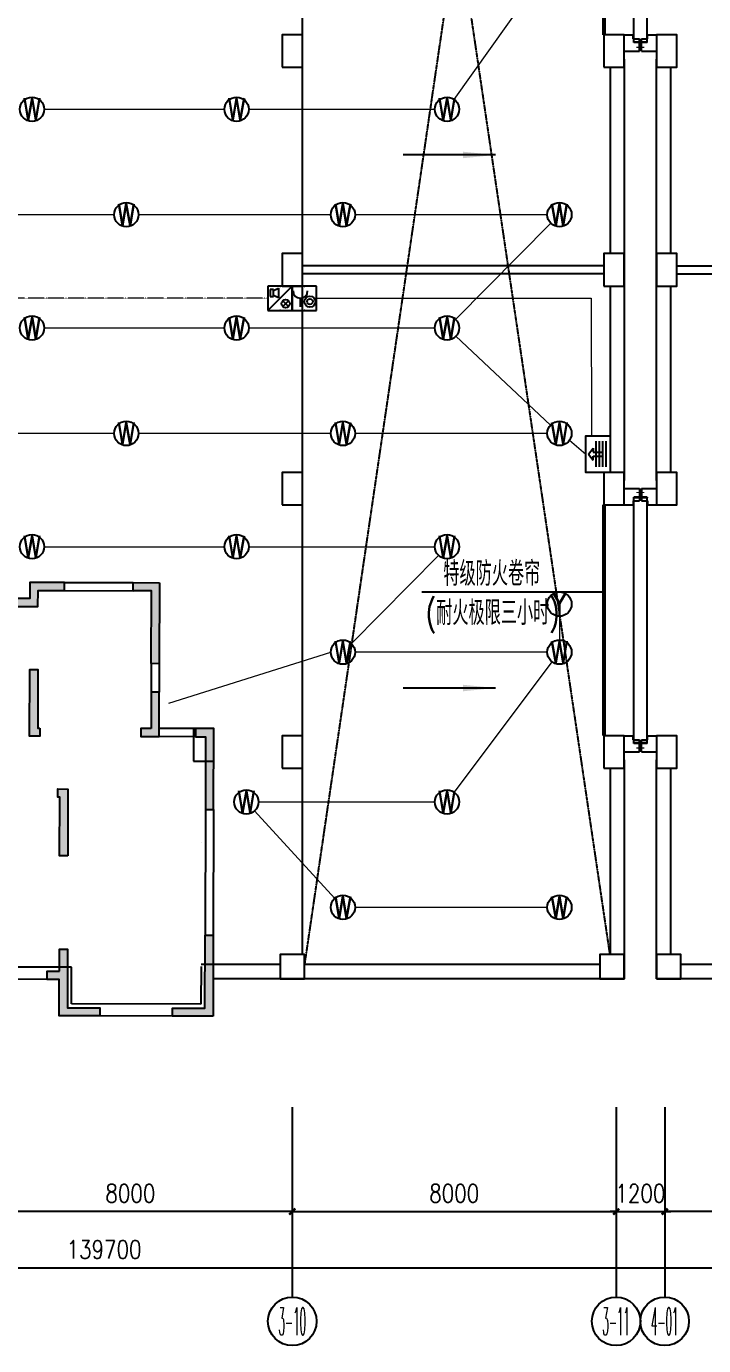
# Model space of a CAD drawing. Extents: x -781653 to 929899, y -292639 to -18670.
# Drawn here: x 398685 to 415415, y -193562 to -160994 of the extents above; entities that cross this region are included whole.
import ezdxf
from ezdxf.enums import TextEntityAlignment as Align

# ---------------------------------------------------------------- set-up
doc = ezdxf.new("R2010")
doc.units = 0
doc.header["$LTSCALE"] = 10
doc.header["$MEASUREMENT"] = 0
for name, pattern in [('ACAD_ISO11W100', [33.5, 12, -3, 12, -3, 0.5, -3]), ('CENTER', [2, 1.25, -0.25, 0.25, -0.25]), ('DASH', [0.35, 0.25, -0.1])]:
    doc.linetypes.add(name, pattern=pattern)
doc.layers.get('0').update_dxf_attribs({"linetype": 'CONTINUOUS'})
doc.layers.get('Defpoints').update_dxf_attribs({"linetype": 'CONTINUOUS'})
for name, color, linetype in [('A-STAIRS', 9, 'CONTINUOUS'), ('AXIS', 3, 'CONTINUOUS'), ('AXIS_TEXT', 7, 'CONTINUOUS'), ('COLUMN', 1, 'CONTINUOUS'), ('DIM_ELEV', 3, 'CONTINUOUS'), ('DOTE', 8, 'CENTER'), ('HT-TEXT', 7, 'CONTINUOUS'), ('PUB_DIM', 3, 'CONTINUOUS'), ('RD-equip', 3, 'CONTINUOUS'), ('solid', 252, 'CONTINUOUS'), ('STAIR', 9, 'CONTINUOUS'), ('TEXT', 7, 'CONTINUOUS'), ('wall', 8, 'CONTINUOUS'), ('wall-jg', 7, 'CONTINUOUS'), ('WINDOW', 4, 'CONTINUOUS'), ('结构墙', 7, 'CONTINUOUS'), ('铺地', 30, 'CONTINUOUS')]:
    doc.layers.add(name, color=color, linetype=linetype)
doc.layers.add('RD-line', color=2, linetype='CONTINUOUS', lineweight=0)
doc.layers.get('DOTE').off()
doc.styles.add('_TCH_AXIS', font='COMPLEX', dxfattribs={"bigfont": 'GBCBIG'})
doc.styles.add('COMPLEX', font='COMPLEX')
doc.styles.add('DIM_FONT', font='SIMPLEX', dxfattribs={"width": 0.8, "bigfont": 'HZTXT'})
doc.styles.add('FS1', font='txt4', dxfattribs={"width": 0.8, "bigfont": 'fstxt'})
doc.styles.add('FS2', font='tjromans.shx', dxfattribs={"width": 0.8, "bigfont": 'tjhztxt.shx'})
doc.styles.get("Standard").update_dxf_attribs({"font": 'GBENOR', "bigfont": 'GBCBIG'})
doc.dimstyles.new('DIMN300', dxfattribs={"dimscale": 3, "dimtxt": 300, "dimasz": 100, "dimexe": 250, "dimexo": 300, "dimgap": 150, "dimtad": 1, "dimdec": 0, "dimzin": 0, "dimdsep": 46, "dimtxsty": 'DIM_FONT', "dimblk": 'ARCHTICK', "dimcen": 0.09, "dimclrt": 7, "dimazin": 2, "dimtfac": 1, "dimtdec": 0, "dimtix": 1, "dimtmove": 2, "dimatfit": 3, "dimfxl": 0, "dimtolj": 1, "dimtzin": 0, "dimarcsym": 0})

# ---------------------------------------------------------------- blocks, each defined once
blk = doc.blocks.new('A$C5AD35C69')
at = {"layer": 'wall-jg', "color": 8}
blk.add_line((66840, 4700), (66840, 4700), dxfattribs=at)
blk = doc.blocks.new('A$C57C73F62')
at = {"layer": 'solid'}
for points in [[(62790, 10900), (63440, 10900), (63440, 11100), (62590, 11100), (62590, 10700), (61690, 10700), (61690, 10500), (62790, 10500)], [(65790, 11100), (65790, 9100), (65590, 9100), (65590, 10900), (65140, 10900), (65140, 11100)], [(62590, 7300), (62840, 7300), (62840, 7500), (62790, 7500), (62790, 8950), (62590, 8950)], [(65590, 7500), (65340, 7500), (65340, 7300), (65790, 7300), (65790, 8400), (65590, 8400)], [(67140, 7500), (67140, 5500), (66940, 5500), (66940, 7300), (66690, 7300), (66690, 7500)], [(63540, 6000), (63290, 6000), (63290, 5800), (63340, 5800), (63340, 4350), (63540, 4350)], [(66140, 400), (66140, 600), (66940, 600), (66940, 2400), (67140, 2400), (67140, 400)], [(63340, 1300), (63340, 400), (64340, 400), (64340, 600), (63540, 600), (63540, 2050), (63340, 2050), (63340, 1500), (63040, 1500), (63040, 1300)]]:
    blk.add_hatch(color=256, dxfattribs=at).paths.add_polyline_path(points)
at = {"layer": 'wall-jg'}
for points in [[(61690, 10500), (62790, 10500), (62790, 10900), (63440, 10900), (63440, 11100), (62590, 11100), (62590, 10700), (61690, 10700)], [(65790, 11100), (65790, 9100), (65590, 9100), (65590, 10900), (65140, 10900), (65140, 11100)], [(65590, 7500), (65340, 7500), (65340, 7300), (65790, 7300), (65790, 8400), (65590, 8400)], [(66690, 7300), (66940, 7300), (66940, 5500), (67140, 5500), (67140, 7500), (66690, 7500)]]:
    blk.add_lwpolyline(points, close=True, dxfattribs=at)
for points in [[(62840, 7500), (62840, 7300), (62590, 7300), (62590, 8950), (62790, 8950), (62790, 7500), (62840, 7500)], [(63540, 4350), (63340, 4350), (63340, 5800), (63290, 5800), (63290, 6000), (63540, 6000), (63540, 4350)], [(67140, 400), (66140, 400), (66140, 600), (66940, 600), (66940, 2400), (67140, 2400), (67140, 400)], [(63340, 1500), (63340, 2050), (63540, 2050), (63540, 600), (64340, 600), (64340, 400), (63340, 400), (63340, 1300), (63040, 1300), (63040, 1500), (63340, 1500)]]:
    blk.add_lwpolyline(points, dxfattribs=at)
blk = doc.blocks.new('_ARROW')
blk.add_solid([(0, 0), (-1, 0.1), (-1, -0.1)])
blk = doc.blocks.new('A$C0FE76EBE')
at = {"layer": 'COLUMN'}
for points in [[(-22187, 24147), (-21687, 24147), (-21687, 24947), (-22187, 24947)], [(-14237, 24147), (-13737, 24147), (-13737, 24947), (-14237, 24947)], [(-12937, 24147), (-12437, 24147), (-12437, 24947), (-12937, 24947)], [(-22187, 18747), (-21687, 18747), (-21687, 19547), (-22187, 19547)], [(-14237, 18747), (-13737, 18747), (-13737, 19547), (-14237, 19547)], [(-12937, 18747), (-12437, 18747), (-12437, 19547), (-12937, 19547)], [(-22187, 13347), (-21687, 13347), (-21687, 14147), (-22187, 14147)], [(-14237, 13347), (-13737, 13347), (-13737, 14147), (-14237, 14147)], [(-12937, 13347), (-12437, 13347), (-12437, 14147), (-12937, 14147)], [(-24376, 7021), (-23876, 7021), (-23876, 7821), (-24376, 7821)], [(-22187, 6847), (-21687, 6847), (-21687, 7647), (-22187, 7647)], [(-14237, 6847), (-13737, 6847), (-13737, 7647), (-14237, 7647)], [(-12937, 6847), (-12437, 6847), (-12437, 7647), (-12937, 7647)], [(-22237, 1647), (-21637, 1647), (-21637, 2247), (-22237, 2247)], [(-14337, 1647), (-13737, 1647), (-13737, 2247), (-14337, 2247)], [(-12937, 1647), (-12337, 1647), (-12337, 2247), (-12937, 2247)]]:
    blk.add_lwpolyline(points, close=True, dxfattribs=at)
at = {"layer": '结构墙'}
for p, q in [((-13737, 24947), (-13512, 24947)), ((-13512, 24847), (-13512, 24947)), ((-13512, 24847), (-13362, 24847)), ((-13362, 24547), (-13362, 24847)), ((-13312, 24547), (-13312, 24847)), ((-13312, 24847), (-13162, 24847)), ((-13162, 24847), (-13162, 24947)), ((-13162, 24947), (-12937, 24947)), ((-13737, 24547), (-13362, 24547)), ((-13312, 24547), (-12937, 24547)), ((-13737, 13747), (-13362, 13747)), ((-13362, 13747), (-13362, 13447)), ((-13312, 13747), (-12937, 13747)), ((-13312, 13747), (-13312, 13447)), ((-13512, 13447), (-13362, 13447)), ((-13512, 13447), (-13512, 13347)), ((-13312, 13447), (-13162, 13447)), ((-13162, 13447), (-13162, 13347)), ((-13737, 13347), (-13512, 13347)), ((-13162, 13347), (-12937, 13347)), ((-13737, 7647), (-13512, 7647)), ((-13512, 7547), (-13512, 7647)), ((-13512, 7547), (-13362, 7547)), ((-13362, 7247), (-13362, 7547)), ((-13312, 7247), (-13312, 7547)), ((-13312, 7547), (-13162, 7547)), ((-13162, 7547), (-13162, 7647)), ((-13162, 7647), (-12937, 7647)), ((-13737, 7247), (-13362, 7247)), ((-13312, 7247), (-12937, 7247)), ((-14087, 6847), (-14087, 2247)), ((-13737, 7047), (-13737, 1647)), ((-12937, 1647), (-12937, 7047)), ((-12587, 2247), (-12587, 6847)), ((-22237, 1997), (-24191, 1997)), ((-14337, 1997), (-21637, 1997)), ((-5037, 1997), (-12337, 1997)), ((-27391, 1930), (-31091, 1939)), ((-27692, 1631), (-30792, 1638)), ((-27694, 731), (-27692, 1631)), ((-27393, 1030), (-27391, 1930)), ((-24191, 1947), (-24193, 1022)), ((-23891, 1647), (-23894, 721)), ((-13737, 1647), (-23891, 1647)), ((3463, 1647), (-12937, 1647)), ((-24193, 1022), (-27393, 1030)), ((-23894, 721), (-27694, 731))]:
    blk.add_line(p, q, dxfattribs=at)
at = {"layer": '结构墙', "linetype": 'ByBlock'}
for p, q in [((-14087, 24147), (-14087, 19547)), ((-13737, 24347), (-13737, 13947)), ((-12937, 13947), (-12937, 24347)), ((-12587, 19547), (-12587, 24147)), ((-14087, 18747), (-14087, 14147)), ((-12587, 14147), (-12587, 18747))]:
    blk.add_line(p, q, dxfattribs=at)
blk = doc.blocks.new('_ArchTick')
at = {"color": 0, "linetype": 'ByBlock', "const_width": 0.4}
blk.add_lwpolyline([(-0.5, -0.5), (0.5, 0.5)], dxfattribs=at)
blk = doc.blocks.new('*D127')
at = {"layer": 'Defpoints', "color": 0}
for p in [(222164, 54721), (230164, 54721), (222164, 51692)]:
    blk.add_point(p, dxfattribs=at)
at = {"layer": 'PUB_DIM', "color": 0, "lineweight": -2}
for p, q in [((222164, 54271), (222164, 51317)), ((230164, 54271), (230164, 51317)), ((230164, 51692), (222164, 51692))]:
    blk.add_line(p, q, dxfattribs=at)
at = {"layer": 'PUB_DIM', "color": 0, "lineweight": -2, "xscale": 150, "yscale": 150, "zscale": 150, "rotation": 180}
blk.add_blockref('_ArchTick', (222164, 51692), dxfattribs=at)
at = {"layer": 'PUB_DIM', "color": 0, "lineweight": -2, "xscale": 150, "yscale": 150, "zscale": 150}
blk.add_blockref('_ArchTick', (230164, 51692), dxfattribs=at)
at = {"layer": 'PUB_DIM', "color": 7, "insert": (226164, 52142), "char_height": 450, "attachment_point": 5, "style": 'DIM_FONT'}
blk.add_mtext('\\A1;8000', dxfattribs=at)
blk = doc.blocks.new('*D128')
at = {"layer": 'Defpoints', "color": 0}
for p in [(230164, 54721), (238164, 54721), (238164, 51692)]:
    blk.add_point(p, dxfattribs=at)
at = {"layer": 'PUB_DIM', "color": 0, "lineweight": -2}
for p, q in [((230164, 54271), (230164, 51317)), ((238164, 54271), (238164, 51317)), ((230164, 51692), (238164, 51692))]:
    blk.add_line(p, q, dxfattribs=at)
at = {"layer": 'PUB_DIM', "color": 0, "lineweight": -2, "xscale": 150, "yscale": 150, "zscale": 150, "rotation": 180}
blk.add_blockref('_ArchTick', (230164, 51692), dxfattribs=at)
at = {"layer": 'PUB_DIM', "color": 0, "lineweight": -2, "xscale": 150, "yscale": 150, "zscale": 150}
blk.add_blockref('_ArchTick', (238164, 51692), dxfattribs=at)
at = {"layer": 'PUB_DIM', "color": 7, "insert": (234164, 52142), "char_height": 450, "attachment_point": 5, "style": 'DIM_FONT'}
blk.add_mtext('\\A1;8000', dxfattribs=at)
blk = doc.blocks.new('*D129')
at = {"layer": 'Defpoints', "color": 0}
for p in [(239364, 54721), (247364, 54721), (239364, 51692)]:
    blk.add_point(p, dxfattribs=at)
at = {"layer": 'PUB_DIM', "color": 0, "lineweight": -2}
for p, q in [((239364, 54271), (239364, 51317)), ((247364, 54271), (247364, 51317)), ((247364, 51692), (239364, 51692))]:
    blk.add_line(p, q, dxfattribs=at)
at = {"layer": 'PUB_DIM', "color": 0, "lineweight": -2, "xscale": 150, "yscale": 150, "zscale": 150, "rotation": 180}
blk.add_blockref('_ArchTick', (239364, 51692), dxfattribs=at)
at = {"layer": 'PUB_DIM', "color": 0, "lineweight": -2, "xscale": 150, "yscale": 150, "zscale": 150}
blk.add_blockref('_ArchTick', (247364, 51692), dxfattribs=at)
at = {"layer": 'PUB_DIM', "color": 7, "insert": (243364, 52142), "char_height": 450, "attachment_point": 5, "style": 'DIM_FONT'}
blk.add_mtext('\\A1;8000', dxfattribs=at)
blk = doc.blocks.new('*D155')
at = {"layer": 'Defpoints', "color": 0}
for p in [(238164, 54721), (239364, 54721), (239364, 51692)]:
    blk.add_point(p, dxfattribs=at)
at = {"layer": 'PUB_DIM', "color": 0, "lineweight": -2}
for p, q in [((238164, 54271), (238164, 51317)), ((239364, 54271), (239364, 51317)), ((238164, 51692), (238014, 51692)), ((238164, 51692), (239364, 51692)), ((239364, 51692), (239514, 51692))]:
    blk.add_line(p, q, dxfattribs=at)
at = {"layer": 'PUB_DIM', "color": 0, "lineweight": -2, "xscale": 150, "yscale": 150, "zscale": 150}
blk.add_blockref('_ArchTick', (238164, 51692), dxfattribs=at)
at = {"layer": 'PUB_DIM', "color": 0, "lineweight": -2, "xscale": 150, "yscale": 150, "zscale": 150, "rotation": 180}
blk.add_blockref('_ArchTick', (239364, 51692), dxfattribs=at)
at = {"layer": 'PUB_DIM', "color": 7, "insert": (238764, 52142), "char_height": 450, "attachment_point": 5, "style": 'DIM_FONT'}
blk.add_mtext('\\A1;1200', dxfattribs=at)
blk = doc.blocks.new('*D156')
at = {"layer": 'Defpoints', "color": 0}
for p in [(155664, 54580), (295364, 54580), (295364, 50306)]:
    blk.add_point(p, dxfattribs=at)
at = {"layer": 'PUB_DIM', "color": 0, "lineweight": -2}
for p, q in [((155664, 54130), (155664, 49931)), ((295364, 54130), (295364, 49931)), ((155664, 50306), (295364, 50306))]:
    blk.add_line(p, q, dxfattribs=at)
at = {"layer": 'PUB_DIM', "color": 0, "lineweight": -2, "xscale": 150, "yscale": 150, "zscale": 150, "rotation": 180}
blk.add_blockref('_ArchTick', (155664, 50306), dxfattribs=at)
at = {"layer": 'PUB_DIM', "color": 0, "lineweight": -2, "xscale": 150, "yscale": 150, "zscale": 150}
blk.add_blockref('_ArchTick', (295364, 50306), dxfattribs=at)
at = {"layer": 'PUB_DIM', "color": 7, "insert": (225514, 50756), "char_height": 450, "attachment_point": 5, "style": 'DIM_FONT'}
blk.add_mtext('\\A1;139700', dxfattribs=at)
blk = doc.blocks.new('_AXISO')
blk.add_circle((0, 0), 0.5)
at = {"layer": 'AXIS_TEXT', "style": 'COMPLEX', "width": 1.041667}
blk.add_attdef('A', text='', height=0.56, dxfattribs=at).set_placement((-0.25, -0.28), (0.25, -0.28), align=Align.FIT)
blk = doc.blocks.new('yy')
at = {"layer": 'RD-equip'}
blk.add_circle((0, 0), 200, dxfattribs=at)
at = {"layer": 'RD-equip', "color": 4, "style": 'FS1', "width": 0.8}
blk.add_attdef('Y', text='', height=360, dxfattribs=at).set_placement((0, 0), align=Align.MIDDLE)
blk = doc.blocks.new('$equip$00001630')
for p, q in [((-0.5, 0), (-0.5, -1)), ((0.5, 0), (-0.5, 0)), ((0.5, -1), (0.5, 0)), ((-0.169, -0.5), (-0.169, -0.85)), ((-0.5, -1), (0.5, -1))]:
    blk.add_line(p, q)
for radius in [0.226, 0.113]:
    blk.add_circle((0.227, -0.64), radius)
blk.add_arc((-0.169, -0.2), 0.3, 180, 0)
for p in [(0, 0), (-0.5, -0.5), (0.5, -0.5), (0, -1)]:
    blk.add_point(p)
at = {"flags": 9}
blk.add_attdef('A', (0, 0), '', height=0.00002, dxfattribs=at)
blk.add_attdef('B', text='', height=0.4, dxfattribs=at).set_placement((0.884, -0.7), align=Align.MIDDLE_CENTER)
blk = doc.blocks.new('$equip$00001636')
for p, q in [((0.5, 0), (-0.5, 0)), ((0.5, 0), (-0.5, -1)), ((-0.5, 0), (-0.5, -1)), ((0.5, -1), (0.5, 0)), ((-0.417, -0.135, 0), (-0.417, -0.435, 0)), ((-0.269, -0.135, 0), (-0.417, -0.135, 0)), ((-0.417, -0.435, 0), (-0.269, -0.435, 0)), ((-0.269, -0.185, 0), (-0.069, -0.085, 0)), ((-0.269, -0.435, 0), (-0.269, -0.135, 0)), ((-0.069, -0.485, 0), (-0.269, -0.385, 0)), ((-0.069, -0.085, 0), (-0.069, -0.485, 0)), ((-0.5, -1), (0.5, -1)), ((0.105, -0.602), (0.344, -0.841)), ((0.105, -0.841), (0.344, -0.602))]:
    blk.add_line(p, q)
blk.add_circle((0.225, -0.722), 0.169)
for p in [(0, 0), (-0.5, -0.5), (0.5, -0.5), (0, -1)]:
    blk.add_point(p)
at = {"flags": 9}
blk.add_attdef('A', (0, 0), '', height=0.00002, dxfattribs=at)
blk.add_attdef('B', text='', height=0.4, dxfattribs=at).set_placement((0.884, -0.7), align=Align.MIDDLE_CENTER)
blk = doc.blocks.new('sdfgsdgsdgdsg')
at = {"layer": 'RD-equip', "xscale": 600, "yscale": 600, "zscale": 600, "rotation": 359.9999999999889}
for name, p in [('$equip$00001636', (-300, 600)), ('$equip$00001630', (300, 600))]:
    blk.add_blockref(name, p, dxfattribs=at)
blk = doc.blocks.new('FHJL')
at = {"layer": 'RD-equip', "color": 4}
for p, q in [((-212, 331), (210, 331)), ((-212, 274), (210, 274)), ((-212, 221), (210, 221)), ((-31, 120), (-31, 293)), ((31, 120), (31, 293)), ((-212, 168), (210, 168)), ((-97, 120), (-31, 120)), ((0, 43), (-97, 120)), ((0, 43), (97, 120)), ((97, 120), (31, 120))]:
    blk.add_line(p, q, dxfattribs=at)
at = {"layer": 'RD-equip'}
blk.add_lwpolyline([(300, 400), (300, 0), (-300, 0), (-300, 400)], close=True, dxfattribs=at)
blk = doc.blocks.new('A$C35934B5C')
at = {"layer": 'AXIS'}
for p, q in [((230164.2, 54270.5), (230164.2, 49583.5)), ((238164.2, 54270.5), (238164.2, 49583.5)), ((239364.2, 54270.5), (239364.2, 49583.5))]:
    blk.add_line(p, q, dxfattribs=at)
ref = blk.add_blockref('_AXISO', (230164.2, 48983.5), dxfattribs=dict(at, xscale=1200, yscale=1200, zscale=1200))
ref.add_attrib('A', '3-10', dxfattribs={"layer": 'AXIS_TEXT', "linetype": 'ByBlock', "height": 678.82, "style": '_TCH_AXIS', "width": 0.283784}).set_placement((229824.8, 48644.1), (230503.6, 48644.1), align=Align.FIT)
ref = blk.add_blockref('_AXISO', (238164.2, 48983.5), dxfattribs=dict(at, xscale=1200, yscale=1200, zscale=1200))
ref.add_attrib('A', '3-11', dxfattribs={"layer": 'AXIS_TEXT', "linetype": 'ByBlock', "height": 678.82, "style": '_TCH_AXIS', "width": 0.304348}).set_placement((237824.8, 48644.1), (238503.6, 48644.1), align=Align.FIT)
ref = blk.add_blockref('_AXISO', (239364.2, 48983.5), dxfattribs=dict(at, xscale=1200, yscale=1200, zscale=1200))
ref.add_attrib('A', '4-01', dxfattribs={"layer": 'AXIS_TEXT', "linetype": 'ByBlock', "height": 678.82, "style": '_TCH_AXIS', "width": 0.276316}).set_placement((239024.8, 48644.1), (239703.6, 48644.1), align=Align.FIT)
at = {"layer": 'PUB_DIM'}
for base, p1, p2, picture, middle in [((222164.2, 51692.1), (230164.2, 54720.5), (222164.2, 54720.5), '*D127', (226164.2, 52142.1)), ((239364.2, 51692.1), (247364.2, 54720.5), (239364.2, 54720.5), '*D129', (243364.2, 52142.1))]:
    dim = blk.add_linear_dim(base=base, p1=p1, p2=p2, angle=180, dimstyle='DIMN300', override={"dimscale": 1.5}, dxfattribs=at)
    dim.commit()
    dim.dimension.update_dxf_attribs({"geometry": picture, "text_midpoint": middle})
for base, p1, p2, picture, middle in [((238164.2, 51692.1), (230164.2, 54720.5), (238164.2, 54720.5), '*D128', (234164.2, 52142.1)), ((239364.2, 51692.1), (238164.2, 54720.5), (239364.2, 54720.5), '*D155', (238764.2, 52142.1)), ((295364.2, 50305.7), (155664.2, 54580), (295364.2, 54580), '*D156', (225514.2, 50755.7))]:
    dim = blk.add_linear_dim(base=base, p1=p1, p2=p2, dimstyle='DIMN300', override={"dimscale": 1.5}, dxfattribs=at)
    dim.commit()
    dim.dimension.update_dxf_attribs({"geometry": picture, "text_midpoint": middle})

msp = doc.modelspace()

# ---------------------------------------------------------------- linework, layer by layer
at = {"layer": 'A-STAIRS', "linetype": 'DASH', "ltscale": 5}
for p, q in [((413103.8, -183905.1), (405503.8, -132555.1)), ((413103.8, -132805.1), (405553.8, -184155.1))]:
    msp.add_line(p, q, dxfattribs=at)
at = {"layer": 'DIM_ELEV', "linetype": 'ByBlock'}
for points in [[(410273.7, -164168.4), (407994.1, -164168.4)], [(410273.7, -177328.5), (407994.1, -177328.5)]]:
    msp.add_lwpolyline(points, dxfattribs=at)
at = {"layer": 'HT-TEXT'}
msp.add_line((408457.4, -174955.2, 0), (412953.8, -174955.2, 0), dxfattribs=at)
at = {"layer": 'RD-line'}
for p, q in [((409251.5, -162795.9), (411680, -159387.7)), ((399124, -163040.3), (403577.4, -163040.3)), ((404177.4, -163040.3), (408777.4, -163040.3)), ((400854.1, -165643.4), (396154.1, -165643.4)), ((406204.1, -165643.4), (401454.1, -165643.4)), ((411554.1, -165643.4), (406804.1, -165643.4)), ((409288.8, -168227.4), (411642.8, -165856.3)), ((405853.7, -167705.3), (412640, -167705.3)), ((412640, -167705.3), (412642, -171105.4)), ((399124, -168440.3), (403577.4, -168440.3)), ((404177.4, -168440.3), (408777.4, -168440.3)), ((409296.3, -168645.4), (411635.3, -170838.2)), ((400854.1, -171043.4), (396154.1, -171043.4)), ((406204.1, -171043.4), (401454.1, -171043.4)), ((411554.1, -171043.4), (406804.1, -171043.4)), ((412104.3, -171208.9), (412503.5, -171555.5)), ((399124, -173840.3), (403577.4, -173840.3)), ((404177.4, -173840.3), (408777.4, -173840.3)), ((406715, -176230), (408866.5, -174053.6)), ((411854.1, -175556.5), (411854.1, -176143.4)), ((402204.4, -177700.1), (406204.1, -176443.4)), ((411554.1, -176443.4), (406804.1, -176443.4)), ((409257.6, -179900.4), (411674, -176683.3)), ((406301.5, -182522.1), (404322.9, -180361.5)), ((404420.3, -180140.3), (408777.4, -180140.3)), ((411554.1, -182743.4), (406804.1, -182743.4))]:
    msp.add_line(p, q, dxfattribs=at)
at = {"layer": 'RD-line', "color": 1, "linetype": 'ACAD_ISO11W100', "ltscale": 0.05}
msp.add_line((404653.7, -167704.9), (386231.1, -167704.9), dxfattribs=at)
at = {"layer": 'STAIR'}
for p, q in [((405503.8, -183905.1), (405503.8, -133005.1)), ((413688.8, -161380.2, 0), (413688.8, -155315.1, 0)), ((414018.8, -161380.2, 0), (414018.8, -155315.1, 0)), ((413688.8, -161395.2, 0), (413688.8, -161380.2, 0)), ((414018.8, -161380.2, 0), (413688.8, -161380.2, 0)), ((414018.8, -161395.2, 0), (413688.8, -161395.2, 0)), ((414018.8, -161395.2, 0), (414018.8, -161380.2, 0)), ((414018.8, -172615.1, 0), (413688.8, -172615.1, 0)), ((413688.8, -172615.1, 0), (413688.8, -172630.1, 0)), ((413688.8, -178680.2, 0), (413688.8, -172615.1, 0)), ((414018.8, -172630.1, 0), (413688.8, -172630.1, 0)), ((414018.8, -172615.1, 0), (414018.8, -172630.1, 0)), ((414018.8, -178680.2, 0), (414018.8, -172615.1, 0)), ((413688.8, -178695.2, 0), (413688.8, -178680.2, 0)), ((414018.8, -178680.2, 0), (413688.8, -178680.2, 0)), ((414018.8, -178695.2, 0), (413688.8, -178695.2, 0)), ((414018.8, -178695.2, 0), (414018.8, -178680.2, 0))]:
    msp.add_line(p, q, dxfattribs=at)
at = {"layer": 'STAIR', "const_width": 30, "elevation": 0}
for points in [[(413753.8, -161510.2), (413953.8, -161510.2)], [(413753.8, -172500.1), (413953.8, -172500.1)], [(413753.8, -178810.2), (413953.8, -178810.2)]]:
    msp.add_lwpolyline(points, dxfattribs=at)
at = {"layer": 'wall'}
for p, q in [((412953.8, -166905.1), (405503.8, -166905.1)), ((414753.8, -166905.1), (422203.8, -166905.1)), ((412953.8, -167105.1), (405503.8, -167105.1)), ((414753.8, -167105.1), (422203.8, -167105.1)), ((399623.5, -174721.4), (401323.5, -174725.7)), ((399623, -174921.4), (401323, -174925.7)), ((401768.4, -176726.9), (401766.7, -177426.9)), ((401968.4, -176727.4), (401966.7, -177427.4)), ((402864.4, -178330), (401964.5, -178327.4)), ((402863.9, -178530), (401963.9, -178527.4)), ((403109.3, -180330.3), (403101.5, -183430.3)), ((403309.3, -180330.8), (403301.5, -183430.8))]:
    msp.add_line(p, q, dxfattribs=at)
at = {"layer": 'WINDOW', "linetype": 'DASH', "ltscale": 2, "const_width": 100}
for points in [[(412953.8, -155505.1), (412953.8, -161205.1)], [(412953.8, -172805.1), (412953.8, -178505.1)]]:
    msp.add_lwpolyline(points, dxfattribs=at)

# ---------------------------------------------------------------- block references
at = {"layer": 'DIM_ELEV', "linetype": 'ByBlock', "xscale": -800, "yscale": 799.9999999998568, "zscale": 799.9999999999998, "rotation": 180.000000126732}
for p in [(410273.7, -164168.4), (410273.7, -177328.5)]:
    msp.add_blockref('_ARROW', p, dxfattribs=at)
at = {"layer": 'DOTE', "color": 3}
msp.add_blockref('A$C35934B5C', (175089.6, -241945.8), dxfattribs=at)
at = {"layer": 'RD-equip', "xscale": 1.5, "yscale": 1.5, "zscale": 1.5}
for p, values in [((398824, -163040.3), {'Y': 'W'}), ((403877.4, -163040.3), {'Y': 'W'}), ((409077.4, -163040.3), {'Y': 'W'}), ((401154.1, -165643.4), {'Y': 'W'}), ((406504.1, -165643.4), {'Y': 'W'}), ((411854.1, -165643.4), {'Y': 'W'}), ((398824, -168440.3), {'Y': 'W'}), ((403877.4, -168440.3), {'Y': 'W'}), ((409077.4, -168440.3), {'Y': 'W'}), ((401154.1, -171043.4), {'Y': 'W'}), ((406504.1, -171043.4), {'Y': 'W'}), ((411854.1, -171043.4), {'Y': 'W'}), ((398824, -173840.3), {'Y': 'W'}), ((403877.4, -173840.3), {'Y': 'W'}), ((409077.4, -173840.3), {'Y': 'W'}), ((411854.1, -175256.5), {'Y': 'Y'}), ((406504.1, -176443.4), {'Y': 'W'}), ((411854.1, -176443.4), {'Y': 'W'}), ((404120.3, -180140.3), {'Y': 'W'}), ((409077.4, -180140.3), {'Y': 'W'}), ((406504.1, -182743.4), {'Y': 'W'}), ((411854.1, -182743.4), {'Y': 'W'})]:
    msp.add_blockref('yy', p, dxfattribs=at).add_auto_attribs(values)
at = {"layer": 'RD-equip', "xscale": 1.499999999994539, "yscale": 1.5, "zscale": 1.5, "rotation": 270.0349246625929}
msp.add_blockref('FHJL', (412503.5, -171555.5), dxfattribs=at)
at = {"layer": 'RD-line', "rotation": 359.9806934710971}
msp.add_blockref('sdfgsdgsdgdsg', (405253.6, -168005.1), dxfattribs=at)
at = {"layer": 'wall', "rotation": 359.8550520984393}
msp.add_blockref('A$C57C73F62', (336155.6, -185660.9), dxfattribs=at)
at = {"layer": '结构墙'}
msp.add_blockref('A$C0FE76EBE', (427190.6, -186151.8), dxfattribs=at)
at = {"layer": '铺地', "rotation": 359.8550520984796}
msp.add_blockref('A$C5AD35C69', (336155.6, -185660.9), dxfattribs=at)

# ---------------------------------------------------------------- texts
at = {"layer": 'TEXT', "style": 'FS2', "width": 0.7}
msp.add_text('特级防火卷帘', height=600, rotation=0.16112, dxfattribs=at).set_placement((410183.5, -174803.4, 0), align=Align.CENTER)
msp.add_text('(耐火极限三小时)', height=600, rotation=0.16112, dxfattribs=at).set_placement((408557.9, -175776.6))

doc.saveas('drawing.dxf')
